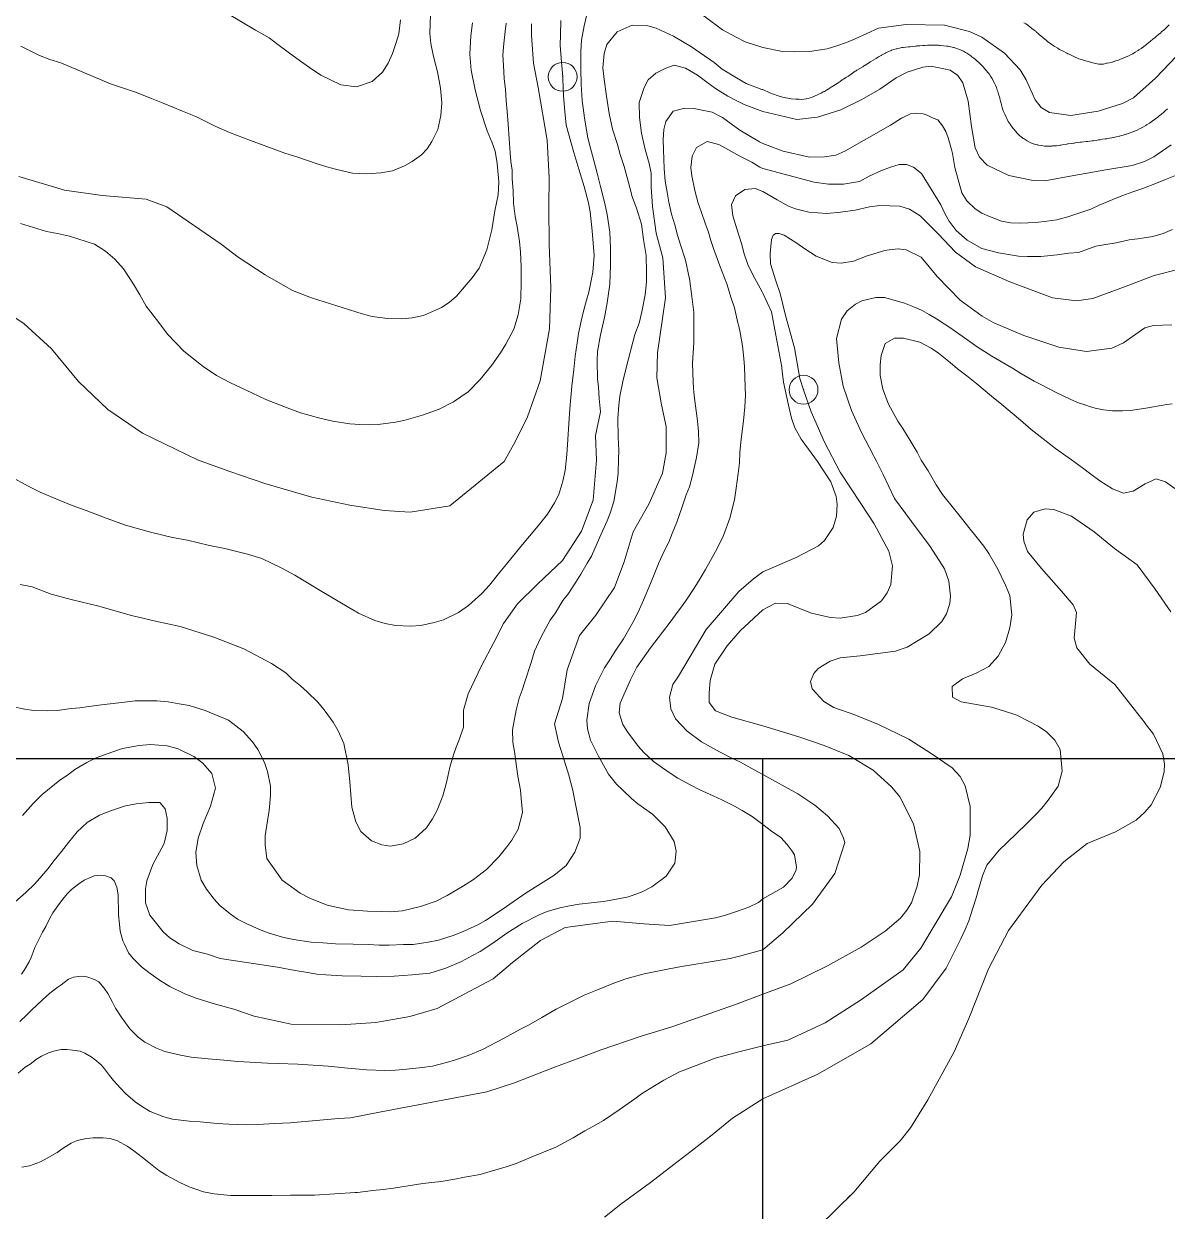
# Model space of a CAD drawing. Header units: metres. Extents: x 548946 to 557077, y 1838800 to 1845419.
# Drawn here: x 553641 to 554197, y 1840780 to 1841357 of the extents above; entities that cross this region are included whole.
import ezdxf

# ---------------------------------------------------------------- set-up
doc = ezdxf.new("R2010")
doc.units = ezdxf.units.M
doc.header["$LTSCALE"] = 28
doc.header["$PDMODE"] = 32
doc.header["$PDSIZE"] = 14
for name, color, linetype, lineweight in [('1', 7, 'Continuous', 13), ('2', 7, 'Continuous', 13), ('60', 7, 'Continuous', 25)]:
    doc.layers.add(name, color=color, linetype=linetype, lineweight=lineweight)

msp = doc.modelspace()

# ---------------------------------------------------------------- linework, layer by layer
at = {"layer": '1'}
for points in [[(553913.04, 1841313.63), (553912.19, 1841319.67), (553911.74, 1841327.3), (553911.55, 1841334.95), (553911.53, 1841343.4), (553911.96, 1841348.91), (553913.28, 1841355.82), (553915.09, 1841364.21), (553916.78, 1841368.95), (553919.78, 1841374.74), (553924.16, 1841378.74), (553928.9, 1841381.73), (553933.64, 1841382.38), (553938.86, 1841381.01), (553944.31, 1841378.74), (553951.65, 1841374.74), (553957.01, 1841370.91), (553961.38, 1841367.88), (553965.74, 1841364.85), (553972.25, 1841360.1), (553980.46, 1841353.98), (553987.11, 1841350.29), (553991.51, 1841348.18), (554000, 1841345.33)], [(553859.01, 1841357.38), (553858.15, 1841351.05), (553857.71, 1841342.03), (553858.3, 1841334.29), (553860.26, 1841324.75), (553862.79, 1841314.75), (553866.1, 1841304.84), (553868.43, 1841298.99), (553869.91, 1841294.99), (553870.96, 1841288.99), (553871.81, 1841280.11), (553871.46, 1841273.83), (553869.86, 1841265.98), (553868.28, 1841256.7), (553865.95, 1841247.08), (553862.12, 1841238.21), (553858.75, 1841233.41), (553851.14, 1841224.51), (553847.57, 1841221.52), (553843.94, 1841219.04), (553835.14, 1841215.08), (553829.66, 1841214.08), (553824.52, 1841213.52), (553817.61, 1841213.67), (553810.22, 1841214.67), (553805.39, 1841215.96), (553780.66, 1841223.71), (553771.48, 1841227.37), (553758.13, 1841234.88), (553745.02, 1841243.47), (553736.74, 1841249.77), (553710.4, 1841267.99), (553700.3, 1841271.63), (553678.95, 1841273.48), (553660.69, 1841276.04), (553638.45, 1841282.73)], [(553875.28, 1841357.23), (553874.82, 1841353.14), (553874.16, 1841347.35), (553873.75, 1841341.58), (553874.04, 1841336.67), (553874.34, 1841330.33), (553874.94, 1841324.93), (553875.27, 1841319.51), (553875.73, 1841314.23), (553876.26, 1841308.17), (553876.8, 1841300.95), (553877.28, 1841294.24), (553877.62, 1841289.98), (553878.21, 1841285.76), (553878.29, 1841281.48), (553878.77, 1841275.94), (553878.94, 1841269.71), (553879.65, 1841263.29), (553880.58, 1841258.32), (553881.78, 1841251.04), (553882.34, 1841245.9), (553882.59, 1841238.9), (553882.61, 1841231.62), (553882.49, 1841223.28), (553881.14, 1841215.46), (553879.05, 1841208.47), (553875.16, 1841201.28), (553872.5, 1841197.08), (553868.35, 1841191.03), (553862.75, 1841184.04), (553856.78, 1841178.05), (553849.64, 1841173.24), (553842.75, 1841169.62), (553834.61, 1841166.77), (553825.53, 1841164.21), (553821.59, 1841163.38), (553813.14, 1841162.19), (553808.85, 1841162.11), (553804.17, 1841162.12), (553799.32, 1841162.49), (553790.98, 1841163.78), (553784.7, 1841165.3), (553775.31, 1841167.91), (553768.8, 1841170.32), (553758.47, 1841174.38), (553751.62, 1841177.53), (553741.32, 1841182.51), (553734.56, 1841186.05), (553727.97, 1841190.4), (553718.69, 1841197.83), (553710.76, 1841206.06), (553706.49, 1841211.83), (553700.41, 1841219.75), (553697.22, 1841225.12), (553694.17, 1841230.38), (553689.32, 1841237.78), (553685.16, 1841242.52), (553680.57, 1841246.43), (553675.26, 1841249.75), (553662.99, 1841253.73), (553657.25, 1841255.05), (553651.83, 1841255.88), (553639.29, 1841259.84)], [(553639.44, 1841345.95), (553648.51, 1841341.49), (553653.53, 1841339.57), (553658.79, 1841337.94), (553682.93, 1841327.72), (553690.35, 1841325.29), (553695.09, 1841323.6), (553702.97, 1841320.56), (553708.67, 1841318.33), (553717.95, 1841314.41), (553724.49, 1841311.75), (553734.25, 1841306.97), (553740.81, 1841304.05), (553751.11, 1841300.24), (553757.76, 1841297.72), (553767.67, 1841294), (553774.12, 1841292.11), (553782.91, 1841289.05), (553788.16, 1841287.42), (553792.99, 1841286.13), (553800.61, 1841284.23), (553807.4, 1841283.94), (553814.37, 1841284.45), (553820.11, 1841285.47), (553825.82, 1841287.92), (553829.62, 1841290.03), (553834.08, 1841293.25), (553836.88, 1841296.16), (553839.22, 1841299.67), (553842.08, 1841305.58), (553843.55, 1841312.37), (553844.04, 1841318.54), (553843.39, 1841325.62), (553842, 1841333.53), (553840.01, 1841340.99), (553838.67, 1841347.21), (553838.13, 1841352.09), (553838.54, 1841361.37)], [(553739.8, 1841361.83), (553753.5, 1841353.72), (553760.07, 1841350), (553764.32, 1841346.83), (553769.29, 1841343.08), (553775.36, 1841338.68), (553779.73, 1841335.65), (553785.21, 1841331.96), (553794.97, 1841327.18), (553802.62, 1841326.2), (553810.13, 1841328.85), (553815.22, 1841333.44), (553817.99, 1841337.78), (553820.08, 1841342.43), (553821.83, 1841347.83), (553823.06, 1841351.99), (553824.01, 1841358.73)], [(553901.81, 1841358.46), (553901.66, 1841351.55), (553901.57, 1841346.47), (553902.22, 1841338.21), (553902.78, 1841331.1)], [(554000, 1841345.33), (554009.62, 1841343.42), (554015.28, 1841343.2), (554022.81, 1841343.36), (554031.35, 1841344.71), (554036.1, 1841346.1), (554040.7, 1841347.75), (554044.95, 1841349.63), (554056.3, 1841354.71), (554069.79, 1841356.6), (554088.32, 1841356.2), (554100.47, 1841353.13), (554106.55, 1841350.32), (554117.56, 1841342.65), (554125.18, 1841334.48), (554128.09, 1841329.62), (554132.35, 1841320), (554135.31, 1841316.12), (554139.47, 1841313.69), (554149.77, 1841312.25), (554162.98, 1841314.48), (554174.82, 1841318.13), (554180.25, 1841320.94), (554190.97, 1841330.46), (554201.22, 1841341.36)], [(554126.96, 1841357.33), (554127.83, 1841356.81), (554128.65, 1841356.28), (554128.87, 1841356.13), (554129.08, 1841355.98), (554129.85, 1841355.41), (554130.61, 1841354.82), (554130.82, 1841354.65), (554131.04, 1841354.49), (554131.84, 1841353.88)], [(553936.19, 1841274.2), (553934.6, 1841280.39), (553932.63, 1841287.59), (553930.7, 1841293.36), (553929.39, 1841298.16), (553927, 1841305.7), (553925.38, 1841313.32), (553924.07, 1841321.63), (553922.91, 1841329.83), (553922.29, 1841335.48), (553922.95, 1841342.45), (553924.3, 1841346.76), (553929.21, 1841352.89), (553936.53, 1841356.17), (553944.23, 1841355.85), (553948.26, 1841354.73), (553956.62, 1841350.84), (553965.38, 1841345.69), (553969.6, 1841342.77), (553976.37, 1841338.06), (553980.36, 1841334.85), (553987.21, 1841330.54), (553991.92, 1841327.93), (553999.65, 1841325.01), (554000, 1841324.94)], [(554131.84, 1841353.88), (554132.65, 1841353.24), (554132.87, 1841353.05), (554133.09, 1841352.86), (554133.9, 1841352.13), (554134.74, 1841351.37), (554134.98, 1841351.16), (554135.23, 1841350.95), (554136.16, 1841350.21), (554137.1, 1841349.47), (554137.35, 1841349.26), (554137.6, 1841349.05), (554138.48, 1841348.29), (554139.5, 1841347.47), (554139.83, 1841347.22), (554140.19, 1841346.97), (554141.7, 1841345.97), (554143.37, 1841344.96), (554143.83, 1841344.69), (554144.29, 1841344.43), (554145.97, 1841343.54), (554147.81, 1841342.63), (554148.37, 1841342.35), (554148.96, 1841342.07), (554151.3, 1841340.95), (554153.68, 1841339.9), (554154.3, 1841339.66), (554154.9, 1841339.44), (554156.92, 1841338.83), (554158.81, 1841338.35), (554159.33, 1841338.21), (554159.85, 1841338.08), (554161.71, 1841337.6), (554163.43, 1841337.26), (554163.86, 1841337.22), (554164.27, 1841337.2), (554165.58, 1841337.33), (554166.75, 1841337.59), (554167.08, 1841337.66), (554167.4, 1841337.72), (554168.57, 1841337.95), (554169.75, 1841338.2), (554170.08, 1841338.29), (554170.41, 1841338.39), (554171.63, 1841338.79), (554172.86, 1841339.24), (554173.2, 1841339.37), (554173.55, 1841339.49), (554174.79, 1841339.95), (554176.03, 1841340.45), (554176.37, 1841340.59), (554176.71, 1841340.74), (554177.95, 1841341.32), (554179.17, 1841341.95), (554179.51, 1841342.13), (554179.84, 1841342.32), (554181.01, 1841343.02), (554182.17, 1841343.75), (554182.49, 1841343.96), (554182.8, 1841344.17), (554183.93, 1841344.94), (554185.04, 1841345.73), (554185.35, 1841345.96), (554185.66, 1841346.19), (554186.75, 1841347.04), (554187.85, 1841347.92), (554188.15, 1841348.16), (554188.46, 1841348.41), (554189.58, 1841349.32), (554190.69, 1841350.24), (554191, 1841350.49), (554191.3, 1841350.74), (554192.38, 1841351.63), (554193.44, 1841352.53), (554193.73, 1841352.78), (554194.02, 1841353.04), (554195.06, 1841353.98), (554196.07, 1841354.92), (554196.35, 1841355.17), (554196.62, 1841355.43), (554197.59, 1841356.32)], [(554000, 1841324.94), (554003.47, 1841323.3), (554006.99, 1841321.96), (554009.56, 1841321.16), (554013.83, 1841320.44), (554016.12, 1841320.17), (554017.75, 1841320.17), (554018.95, 1841320.14), (554020.05, 1841320.28), (554021.1, 1841320.44), (554021.43, 1841320.5), (554022.58, 1841320.78), (554023.71, 1841321.13), (554024.03, 1841321.24), (554024.35, 1841321.36), (554025.52, 1841321.85), (554026.68, 1841322.38), (554026.99, 1841322.53), (554027.3, 1841322.68), (554028.4, 1841323.21), (554029.44, 1841323.74), (554029.72, 1841323.9), (554030, 1841324.05), (554030.96, 1841324.62), (554031.88, 1841325.18), (554032.13, 1841325.33), (554032.38, 1841325.48), (554033.26, 1841326.01), (554034.11, 1841326.52), (554034.34, 1841326.67), (554034.57, 1841326.81), (554035.38, 1841327.33), (554036.22, 1841327.88), (554036.46, 1841328.04), (554036.71, 1841328.21), (554037.63, 1841328.87), (554038.64, 1841329.56), (554038.94, 1841329.76), (554039.24, 1841329.96), (554040.4, 1841330.7), (554041.63, 1841331.48), (554041.97, 1841331.71), (554042.32, 1841331.95), (554043.62, 1841332.86), (554044.96, 1841333.79), (554045.35, 1841334.04), (554045.74, 1841334.29), (554047.18, 1841335.15), (554048.61, 1841335.99), (554048.99, 1841336.23), (554049.37, 1841336.46), (554050.66, 1841337.31), (554051.88, 1841338.12), (554052.21, 1841338.33), (554052.53, 1841338.53), (554053.69, 1841339.22), (554054.78, 1841339.85), (554055.07, 1841340.02), (554055.36, 1841340.19), (554056.32, 1841340.78), (554057.25, 1841341.34), (554057.5, 1841341.49), (554057.76, 1841341.64), (554058.7, 1841342.16), (554059.65, 1841342.65), (554059.91, 1841342.79), (554060.17, 1841342.91), (554061.13, 1841343.36), (554062.11, 1841343.77), (554062.4, 1841343.88), (554062.68, 1841343.98), (554063.76, 1841344.33), (554064.86, 1841344.65), (554065.16, 1841344.73), (554065.46, 1841344.8), (554066.55, 1841345.06), (554067.68, 1841345.27), (554068.01, 1841345.32), (554068.34, 1841345.37), (554069.6, 1841345.51), (554070.89, 1841345.63), (554071.25, 1841345.67), (554071.6, 1841345.71), (554072.89, 1841345.88), (554074.2, 1841346.03), (554074.57, 1841346.07), (554074.95, 1841346.1), (554076.38, 1841346.19), (554077.84, 1841346.27), (554078.24, 1841346.29), (554078.65, 1841346.32), (554080.13, 1841346.43), (554081.62, 1841346.51), (554082.04, 1841346.52), (554082.46, 1841346.53), (554083.98, 1841346.5), (554085.5, 1841346.41), (554085.92, 1841346.38), (554086.34, 1841346.35), (554087.84, 1841346.22), (554089.3, 1841346.05)], [(554089.3, 1841346.05), (554089.69, 1841346), (554090.08, 1841345.94), (554091.45, 1841345.68), (554092.76, 1841345.37), (554093.11, 1841345.27), (554093.46, 1841345.17), (554094.69, 1841344.76), (554095.85, 1841344.3), (554096.16, 1841344.17), (554096.47, 1841344.04), (554097.53, 1841343.54), (554098.57, 1841342.98), (554098.85, 1841342.82), (554099.14, 1841342.64), (554100.17, 1841341.97), (554101.18, 1841341.25), (554101.45, 1841341.05), (554101.72, 1841340.84), (554102.66, 1841340.09), (554103.58, 1841339.3), (554103.84, 1841339.08), (554104.1, 1841338.85), (554105.05, 1841338.02), (554106.12, 1841337), (554106.45, 1841336.66), (554106.8, 1841336.3), (554108.18, 1841334.78), (554109.49, 1841333.25), (554109.78, 1841332.87), (554110.05, 1841332.52), (554110.77, 1841331.45), (554111.32, 1841330.49), (554111.48, 1841330.21), (554111.64, 1841329.92), (554112.24, 1841328.86), (554112.81, 1841327.73), (554112.96, 1841327.41), (554113.1, 1841327.09), (554113.57, 1841325.88), (554114.01, 1841324.64), (554114.13, 1841324.29), (554114.25, 1841323.93), (554114.68, 1841322.63), (554115.09, 1841321.32), (554115.19, 1841320.97), (554115.29, 1841320.61), (554115.63, 1841319.35), (554115.95, 1841318.12), (554116.03, 1841317.79), (554116.12, 1841317.45), (554116.42, 1841316.27), (554116.79, 1841315.05), (554116.91, 1841314.69), (554117.05, 1841314.33), (554117.63, 1841312.95), (554118.29, 1841311.55), (554118.48, 1841311.17), (554118.67, 1841310.8), (554119.38, 1841309.47), (554120.21, 1841308.12), (554120.48, 1841307.72), (554120.76, 1841307.32), (554121.91, 1841305.8), (554123.16, 1841304.33), (554123.5, 1841303.96), (554123.83, 1841303.61), (554125.03, 1841302.48), (554126.28, 1841301.48), (554126.65, 1841301.21), (554127.02, 1841300.94), (554128.47, 1841300.01), (554129.93, 1841299.2), (554130.32, 1841299.02), (554130.7, 1841298.85), (554132.04, 1841298.39), (554133.36, 1841298.07), (554133.74, 1841297.99), (554134.12, 1841297.91), (554135.53, 1841297.66), (554136.97, 1841297.49), (554137.36, 1841297.46), (554137.75, 1841297.44), (554139.15, 1841297.43), (554140.54, 1841297.48), (554140.93, 1841297.5), (554141.32, 1841297.53), (554142.76, 1841297.64), (554144.19, 1841297.79), (554144.58, 1841297.85), (554144.97, 1841297.9), (554146.37, 1841298.16), (554147.75, 1841298.42), (554148.13, 1841298.48), (554148.5, 1841298.54), (554149.85, 1841298.73), (554151.16, 1841298.9), (554151.51, 1841298.95), (554151.86, 1841299), (554153.11, 1841299.17), (554154.31, 1841299.34)], [(554000, 1841314.22), (553996.13, 1841315.65), (553990.96, 1841317.68), (553987.11, 1841319.6), (553982.97, 1841321.75), (553976.98, 1841325.38), (553973.44, 1841327.98), (553968.34, 1841331.84), (553962.49, 1841335.36), (553957.01, 1841336.7), (553952.87, 1841335.34), (553948.07, 1841332.86), (553944.27, 1841329.58), (553942.32, 1841325.98), (553940, 1841318.7), (553940.16, 1841311.31), (553941.13, 1841303.74), (553942.92, 1841295.75), (553944.83, 1841289.06), (553945.73, 1841284.35), (553945.74, 1841277.65), (553946.36, 1841268.07), (553948.14, 1841255.23), (553948.83, 1841252.67)], [(554198.51, 1841298.06), (554190.08, 1841292.17), (554185.53, 1841289.9), (554179.5, 1841287.98), (554166.84, 1841285.87), (554151.3, 1841283.19), (554137.19, 1841280.64), (554131.38, 1841280.69), (554119.69, 1841283.12), (554109.12, 1841288.16), (554105.31, 1841292.08), (554103.25, 1841296.58), (554101.55, 1841306.9), (554099.9, 1841319.26), (554097.35, 1841328.13), (554094.86, 1841331.74), (554091.15, 1841334.34), (554081.85, 1841336.24), (554077.79, 1841335.83), (554070.15, 1841333.35), (554064.91, 1841330.63), (554056.93, 1841325.18), (554048.18, 1841320.05), (554037.92, 1841315.14), (554026.61, 1841311.51), (554016.57, 1841310.44), (554000, 1841314.22)], [(553902.78, 1841331.1), (553902.87, 1841329.96), (553903.23, 1841321.94), (553903.82, 1841314.2), (553904.41, 1841307.63), (553906.75, 1841299.44), (553908.23, 1841294.27), (553910.68, 1841286.21), (553913.29, 1841277.79), (553915.34, 1841269.82), (553916.08, 1841265.48), (553917.1, 1841256.23), (553918.14, 1841244.38), (553917.48, 1841236.24), (553915.56, 1841226.53), (553914.3, 1841222.62), (553912.75, 1841216.6), (553911.77, 1841212.46), (553910.48, 1841206.47), (553909.82, 1841201.84), (553908.85, 1841195.36), (553908.13, 1841188.91), (553907.2, 1841180.75), (553906.19, 1841169.84), (553905.7, 1841162.5), (553905.12, 1841152.42), (553904.74, 1841147.57), (553903.91, 1841139.81), (553902.9, 1841134.75), (553900.9, 1841128.16), (553898.87, 1841124.16), (553895.44, 1841118.71), (553890.86, 1841113.01), (553882.49, 1841102.85), (553875.48, 1841094.41), (553872.28, 1841090.41), (553867.25, 1841084.14), (553863.54, 1841080.09), (553857.02, 1841074.3), (553852.19, 1841070.9), (553844.79, 1841067.23), (553840.25, 1841065.95), (553833.77, 1841064.58), (553828.86, 1841064.3), (553821.55, 1841064.54), (553816.5, 1841065.54), (553811.53, 1841066.95), (553803.6, 1841070.49), (553798.03, 1841073.78), (553785.65, 1841081.13), (553772.55, 1841089.05), (553766.33, 1841092.4), (553756.57, 1841097.18), (553749.58, 1841099.27), (553738.62, 1841101.96), (553731.16, 1841103.48), (553720.35, 1841106.06), (553713.18, 1841107.36), (553703.16, 1841109.76), (553696.6, 1841111.51), (553690.29, 1841113.29), (553680.81, 1841116.67), (553671.17, 1841120.42), (553664.4, 1841122.79), (553658.12, 1841125.48), (553648.85, 1841129.4), (553642.94, 1841132.26), (553634.78, 1841136.7)], [(553836.53, 1840966.31), (553839.56, 1840970.67), (553841.71, 1840974.81), (553844.45, 1840981.74), (553846.4, 1840988.85), (553847.98, 1840995.79), (553849.67, 1841001.7), (553851.07, 1841005.49), (553852.7, 1841009.57), (553854.57, 1841015.11), (553854.63, 1841023.39), (553856.88, 1841031.34), (553863.31, 1841044.92), (553869.26, 1841056.33), (553874.06, 1841065.49), (553880.75, 1841075.05), (553890.77, 1841084.8), (553902.72, 1841096.17), (553911.89, 1841110.4), (553917.62, 1841125.49), (553919.16, 1841144.87), (553918.81, 1841156.79), (553921.18, 1841168.37), (553920.47, 1841174.79), (553920.25, 1841180.36), (553919.68, 1841184.33), (553919.49, 1841193.15), (553919.78, 1841197.61), (553921.1, 1841205.69), (553923.17, 1841214.11), (553924.46, 1841221.27), (553925.67, 1841230.38), (553926.08, 1841239.66), (553925.97, 1841247.71), (553925.75, 1841255.62), (553924.42, 1841264.19), (553923.31, 1841269.53), (553921.09, 1841277.87), (553919.47, 1841284.32), (553917.22, 1841292.92), (553915.85, 1841298.23), (553914.89, 1841302.28), (553913.38, 1841311.22), (553913.04, 1841313.63)], [(554154.31, 1841299.34), (554154.64, 1841299.38), (554154.97, 1841299.41), (554156.14, 1841299.53), (554157.28, 1841299.64), (554157.6, 1841299.67), (554157.91, 1841299.7), (554159.04, 1841299.82), (554160.18, 1841299.96), (554160.5, 1841300), (554160.82, 1841300.05), (554162.02, 1841300.24), (554163.26, 1841300.44), (554163.6, 1841300.5), (554163.95, 1841300.55), (554165.22, 1841300.74), (554166.51, 1841300.93), (554166.86, 1841300.99), (554167.21, 1841301.05), (554168.48, 1841301.29), (554169.76, 1841301.54), (554170.13, 1841301.61), (554170.49, 1841301.69), (554171.85, 1841301.95), (554173.21, 1841302.24), (554173.57, 1841302.33), (554173.94, 1841302.42), (554175.22, 1841302.77), (554176.5, 1841303.17), (554176.87, 1841303.29), (554177.24, 1841303.4), (554178.59, 1841303.86), (554179.95, 1841304.36), (554180.31, 1841304.5), (554180.67, 1841304.65), (554181.93, 1841305.23), (554183.16, 1841305.84), (554183.5, 1841306.01), (554183.84, 1841306.19), (554185.07, 1841306.84), (554186.27, 1841307.52), (554186.59, 1841307.72), (554186.92, 1841307.91), (554188.05, 1841308.65), (554189.17, 1841309.43), (554189.48, 1841309.65), (554189.8, 1841309.87), (554190.94, 1841310.71), (554192.09, 1841311.58), (554192.41, 1841311.83), (554192.72, 1841312.08), (554193.86, 1841313.02), (554194.99, 1841313.99), (554195.31, 1841314.26), (554195.62, 1841314.53), (554196.77, 1841315.51)], [(554000, 1841286.63), (553998.62, 1841287.18), (553994.71, 1841289.61), (553988.91, 1841292.62), (553978.67, 1841298.25), (553973.05, 1841299.71), (553967.9, 1841296.81), (553965.64, 1841292.53), (553965.07, 1841287.13), (553965.52, 1841283.02), (553967.08, 1841275.91), (553968.68, 1841269.71), (553970.16, 1841265.71), (553972.26, 1841259.57), (553973.6, 1841255.69), (553974.83, 1841251.66), (553976.05, 1841247.63), (553979.18, 1841239.26), (553982.49, 1841230.52), (553984.68, 1841223.61), (553986.24, 1841218.84), (553987.95, 1841211.62), (553988.36, 1841209.97)], [(554000, 1841286.63), (554025.01, 1841279.85), (554031.91, 1841278.98), (554039.24, 1841278.98), (554047, 1841280.28), (554051.74, 1841282.87), (554057.34, 1841285.47), (554062.08, 1841287.2), (554066.4, 1841288.49), (554069.84, 1841288.49), (554073.29, 1841287.2), (554077.17, 1841284.17), (554086.5, 1841268.93), (554088.53, 1841264.74), (554090.65, 1841260.98), (554093.99, 1841256.51), (554099.37, 1841251.69), (554106.49, 1841247.78), (554114.56, 1841245.67), (554124.28, 1841244.04), (554128.72, 1841243.81), (554135.13, 1841243.81), (554143.16, 1841244.55), (554148.76, 1841245.45), (554153.57, 1841245.7), (554161.94, 1841248.79), (554166.7, 1841249.6), (554171.75, 1841250.52), (554178.18, 1841251.89), (554182.41, 1841252.43), (554189.6, 1841253.47), (554194.58, 1841254.95), (554199.21, 1841256.97)], [(554000, 1841225.94), (553999.7, 1841226.57), (553995.14, 1841234.91), (553992.77, 1841239.85), (553990.84, 1841245.62), (553989.87, 1841249.68), (553987.48, 1841257.21), (553985.49, 1841263.5), (553984.86, 1841269.15), (553986.75, 1841273.26), (553991.35, 1841276.37), (553996.38, 1841276.79), (554000, 1841275.38)], [(553881.62, 1841029.28), (553883.13, 1841033.21), (553884.39, 1841037.12), (553887.52, 1841046.57), (553889.12, 1841052.08), (553892.15, 1841058.79), (553894.76, 1841063.5), (553896.7, 1841067.09), (553899.3, 1841070.63), (553902.93, 1841076.62), (553905.54, 1841080.16), (553909.22, 1841085.64), (553911.54, 1841089.41), (553914.72, 1841094.83), (553916.8, 1841098.31), (553920.64, 1841107.18), (553924.41, 1841115.4), (553925.82, 1841119.2), (553927.68, 1841124.74), (553929.34, 1841134.41), (553929.78, 1841138.75), (553929.98, 1841145.15), (553930.01, 1841149.57), (553929.82, 1841156.06), (553929.6, 1841165.14), (553930.06, 1841171.56), (553930.61, 1841176.04), (553932.05, 1841183.09), (553933.85, 1841190.31), (553937.86, 1841205.84), (553939.98, 1841211.41), (553941.33, 1841216.89), (553942.88, 1841225.25), (553943.49, 1841231.56), (553943.49, 1841236.24), (553943.38, 1841244.3), (553942.13, 1841252.09), (553941.06, 1841259.52), (553938.64, 1841267.31), (553936.42, 1841273.31), (553936.19, 1841274.19)], [(554000, 1841275.38), (554006.97, 1841271.4), (554012.52, 1841268.24), (554015.88, 1841266.96), (554022.37, 1841265.42), (554031.23, 1841264.67), (554037.74, 1841265.31), (554044.9, 1841266.27), (554051.84, 1841267.87), (554056.89, 1841268.65), (554066.71, 1841268.25), (554071.32, 1841266.75), (554076.47, 1841263.56), (554085.26, 1841254.76), (554093.77, 1841245.93), (554103.49, 1841238.81), (554120.05, 1841231.47), (554140.87, 1841223.66), (554152.46, 1841222.24), (554160.44, 1841223.45), (554175.9, 1841229.11), (554190.29, 1841234.56), (554203.07, 1841237.88)], [(554019.87, 1841179.09), (554018.04, 1841184.49), (554015.4, 1841199.43), (554011.1, 1841215.19), (554008.49, 1841225.77), (554006.35, 1841231.97), (554003.79, 1841240.31), (554003.58, 1841245.22), (554004.22, 1841252.06), (554005.07, 1841254.2), (554006.35, 1841255.05), (554008.06, 1841255.05), (554010.41, 1841254.2), (554016.6, 1841250.35), (554020.45, 1841247.57), (554026, 1841243.94), (554033.69, 1841240.95), (554038.17, 1841240.52), (554044.15, 1841241.59), (554050.77, 1841244.15), (554059.31, 1841246.72), (554061.47, 1841246.98), (554065.87, 1841247.57), (554069.81, 1841247.08), (554076.99, 1841243.55), (554084.8, 1841234.08), (554096.02, 1841222.55), (554106.62, 1841214.76), (554112.33, 1841211.53), (554126.96, 1841205.45), (554143.96, 1841199.78), (554157.44, 1841197.7), (554169.76, 1841199.25), (554175.36, 1841201.81), (554185.81, 1841209.08), (554189.93, 1841210.29), (554198.88, 1841210.67)], [(553948.83, 1841252.66), (553951.42, 1841243.09), (553952.7, 1841223.67), (553951.35, 1841213.65), (553948.79, 1841196.98), (553948.56, 1841184.79), (553950.88, 1841171.83), (553953.13, 1841161.16), (553953.13, 1841148.47), (553951.23, 1841138.57), (553944.77, 1841123.75), (553936.96, 1841110.02), (553932.59, 1841095.43), (553927.98, 1841082.94), (553918.89, 1841069.6), (553911, 1841059.73), (553904.93, 1841043.02), (553902.72, 1841029.09), (553898.74, 1841016.73), (553900.75, 1841007.84), (553903.54, 1840999.05), (553905.76, 1840991.88), (553907.76, 1840984.42), (553909.23, 1840976.91), (553910.06, 1840972.97), (553911.31, 1840966.35), (553911.22, 1840961.27), (553908.73, 1840954.36), (553904.49, 1840947.91), (553898.52, 1840943.09), (553891.95, 1840938.99), (553885.01, 1840934.71), (553878.72, 1840930.38), (553873.89, 1840926.98), (553865.29, 1840921.22), (553861.5, 1840919.11), (553854.81, 1840916.04), (553849.96, 1840914.07), (553842.42, 1840911.68), (553837.45, 1840910.74), (553830.17, 1840909.55), (553825.48, 1840909.56), (553818.49, 1840909.31), (553813.55, 1840909.28), (553808.58, 1840909.52), (553801.01, 1840909.72), (553792.28, 1840909.93), (553786.25, 1840910.31), (553780.49, 1840910.71), (553771.89, 1840911.98), (553766.56, 1840913.21), (553759.56, 1840915.3), (553755.37, 1840916.79), (553748.92, 1840919.85), (553744.66, 1840921.85), (553741.13, 1840924.46), (553736.13, 1840928.46), (553733.31, 1840931.66), (553729.66, 1840936.46), (553727.1, 1840940.86), (553724.88, 1840948.03), (553724.45, 1840954.22), (553725.63, 1840961.25), (553728.09, 1840968.41), (553731.58, 1840976.86), (553734.02, 1840985.45), (553732.31, 1840992.67), (553727.86, 1840997.65), (553723.47, 1841000.93), (553715.91, 1841004.65), (553710.54, 1841006.14), (553702.41, 1841006.81), (553696.87, 1841006.33), (553688.84, 1841004.79), (553683.7, 1841003.06), (553676.07, 1841000.27), (553671.5, 1840998.07), (553665.65, 1840994.57), (553662.05, 1840991.83)], [(554000, 1841225.94), (554004.32, 1841217), (554006.46, 1841205.67), (554009.24, 1841190.07), (554009.31, 1841189.44)], [(554055.29, 1841144.38), (554054.2, 1841146.52), (554053.91, 1841147.08), (554047.98, 1841158.3), (554043.1, 1841168.94), (554039.07, 1841180.75), (554036.98, 1841192.2), (554035.84, 1841203.97), (554038.35, 1841213.4), (554041.12, 1841217.39), (554045.14, 1841220.64), (554048.26, 1841222.22), (554054.93, 1841223.89), (554059.2, 1841223.9), (554067.82, 1841221.45), (554068.37, 1841221.28), (554068.93, 1841221.09), (554073.02, 1841219.54), (554075.69, 1841218.36), (554077.44, 1841217.51), (554080.88, 1841215.69), (554084.45, 1841213.56), (554091.37, 1841208.93), (554100.81, 1841202.34), (554104.32, 1841199.99), (554111.42, 1841195.4), (554121.16, 1841189.7), (554121.48, 1841189.49), (554124.94, 1841187.31), (554132.02, 1841183.24), (554135.44, 1841181.41), (554142.34, 1841177.9), (554149.75, 1841174.38), (554153.54, 1841172.8), (554157.08, 1841171.52), (554158.87, 1841170.95), (554161.59, 1841170.21), (554165.72, 1841169.37), (554170.02, 1841168.88), (554172.91, 1841168.77), (554174.85, 1841168.78), (554178.77, 1841169.03), (554188.35, 1841170.44), (554189, 1841170.56), (554196.45, 1841171.93), (554198.94, 1841172.19)], [(553988.36, 1841209.97), (553989.12, 1841206.93), (553990.22, 1841200.42), (553990.9, 1841194.26), (553991.21, 1841190.26), (553991.52, 1841180.41), (553991.71, 1841176.27), (553991.28, 1841170.76), (553990.59, 1841164.05), (553989.49, 1841155.08), (553988.89, 1841148.77), (553988.68, 1841143.55), (553988.08, 1841138.41), (553987.04, 1841131.27), (553986.24, 1841125.59), (553983.97, 1841116.63), (553981, 1841108.24), (553977.79, 1841101.9), (553972.27, 1841091.8), (553970.07, 1841088.18), (553967.75, 1841084.41), (553963.98, 1841078.53), (553961.41, 1841074.74), (553957.66, 1841069.77), (553955.06, 1841066.24), (553951.31, 1841061.27), (553945.51, 1841053.74), (553941.57, 1841048.23), (553938.88, 1841044.3), (553935.79, 1841038.1), (553933.79, 1841033.85), (553930.78, 1841026.89), (553930.26, 1841022.15), (553932.06, 1841016.49), (553934.28, 1841012.84), (553939.47, 1841005.86), (553942.15, 1841002.78), (553946.91, 1840998.49), (553954.53, 1840993.09), (553958.73, 1840990.43), (553965.09, 1840986.97), (553969.37, 1840984.71), (553975.93, 1840981.79), (553980.19, 1840979.79), (553986.24, 1840976.81), (553989.97, 1840974.75), (553994.85, 1840971.78), (554000, 1840967.87)], [(554009.31, 1841189.44), (554010.09, 1841182.8), (554012.6, 1841171.58), (554013.99, 1841165.28), (554015.59, 1841160.58), (554018.68, 1841155.02), (554019.21, 1841154.4), (554026.68, 1841144.18), (554033.17, 1841134.31), (554035.7, 1841127.14), (554036.24, 1841123.37), (554035.94, 1841117.69), (554034.21, 1841112.23), (554029.97, 1841105.87), (554027.18, 1841103.33), (554016.19, 1841097.53), (554000, 1841090.57)], [(554000, 1841072.22), (554006.27, 1841075.38), (554011.94, 1841075.16), (554023.75, 1841070.61), (554033.03, 1841068.36), (554037.69, 1841068.16), (554045.95, 1841069.44), (554049.92, 1841070.93), (554057.73, 1841076.51), (554060.55, 1841080.36), (554062.28, 1841084.5), (554063.1, 1841093.46), (554061.37, 1841100.69), (554054.15, 1841113.98), (554047.65, 1841123.8), (554037.57, 1841139.07), (554029.99, 1841153.61), (554023.53, 1841168.28), (554019.87, 1841179.09)], [(554000, 1840860.33), (554012.22, 1840863.05), (554030.36, 1840871.49), (554048.09, 1840882.89), (554068.34, 1840897.25), (554076.78, 1840907.81), (554091.73, 1840932.7), (554095.94, 1840943.22), (554099.71, 1840956.14), (554100.81, 1840962.73), (554100.81, 1840976.55), (554098.4, 1840986.68), (554096.02, 1840991.12), (554092.02, 1840995.45), (554081.96, 1841002.39), (554071.08, 1841009.31), (554056.33, 1841016.52), (554044.71, 1841021.22), (554034.62, 1841024.74), (554029.77, 1841027.55), (554024.11, 1841033.84), (554023.26, 1841037.39), (554024.78, 1841041.31), (554026.96, 1841043.64), (554032.73, 1841047.24), (554037.65, 1841048.85), (554047.39, 1841049.86), (554064.53, 1841052.03), (554070.28, 1841054.1), (554080.83, 1841060.52), (554087.02, 1841066.54), (554089.27, 1841070.14), (554090.91, 1841075.23), (554091.3, 1841078.84), (554090.54, 1841086.08), (554088.33, 1841092.07), (554081.43, 1841102.88), (554072.25, 1841115.12), (554064.04, 1841126.32), (554058.59, 1841137.89), (554055.29, 1841144.38)], [(554185.87, 1841017.07), (554180.56, 1841023.93), (554171.13, 1841035.85), (554159.07, 1841045.78), (554152.7, 1841053.69), (554151.42, 1841058.32), (554152.47, 1841070.83), (554150.94, 1841074.57), (554145.19, 1841081.28), (554135.57, 1841092.32), (554128.75, 1841100.55), (554126.86, 1841105.46), (554126.66, 1841109), (554128.61, 1841115.94), (554131.85, 1841119.69), (554137.36, 1841121.28), (554141.58, 1841120.83), (554150.01, 1841117.7), (554161.1, 1841110.09), (554170.98, 1841101.92), (554181.98, 1841094.04), (554190.81, 1841082.18), (554198.43, 1841071.19)], [(554000, 1840992.11), (553995.88, 1840994.39), (553989.23, 1840998.08), (553984.97, 1841000.08), (553979.04, 1841003.2), (553970.31, 1841008.09), (553963.23, 1841013.29), (553957.64, 1841019.18), (553955.28, 1841024.12), (553954.65, 1841029.78), (553956.31, 1841035.94), (553959, 1841039.88), (553972.52, 1841062.66), (553988.34, 1841081.14), (553995.5, 1841087.17), (554000, 1841090.57)], [(553639.1, 1841084.5), (553644.95, 1841083.33), (553654.2, 1841079.8), (553664.48, 1841077.1), (553676.63, 1841074.04), (553693.18, 1841069.36), (553704.94, 1841066.62), (553716.86, 1841064.07), (553733.29, 1841058.84), (553747.84, 1841053.23), (553761.2, 1841046.15), (553768.16, 1841041.49), (553771.36, 1841038.46), (553775.35, 1841035.26), (553778.66, 1841032.37), (553783.77, 1841027.34), (553786.91, 1841023.66), (553791.21, 1841017.63), (553793.63, 1841013.34), (553796.4, 1841007.15), (553798.44, 1840996.84), (553799.35, 1840988.61), (553799.77, 1840982.42), (553800.31, 1840976.36), (553802.27, 1840969.17), (553804.61, 1840964.48), (553809.91, 1840959.99), (553814.82, 1840957.93), (553819.05, 1840957.36), (553825.3, 1840958.44), (553831.1, 1840961.29), (553836.53, 1840966.31)], [(554000, 1841072.22), (553989.09, 1841061.91), (553982.69, 1841054.74), (553976.66, 1841045.7), (553974.4, 1841037.78), (553974.02, 1841031.75), (553974.02, 1841027.22), (553977.04, 1841023.08), (553984.95, 1841020.06), (554000.02, 1841015.73)], [(553634.96, 1841025.26), (553641.35, 1841023.88), (553645.72, 1841023.19), (553652.48, 1841023.16), (553657.02, 1841023.27), (553663.82, 1841024.15), (553668.07, 1841024.49), (553672.42, 1841025.22), (553678.7, 1841026.05), (553682.81, 1841026.5), (553689.75, 1841027.26), (553695, 1841027.97), (553705.54, 1841027.96), (553711.05, 1841027.53), (553716.36, 1841026.55), (553721.27, 1841025.66), (553728.95, 1841023.26), (553740.39, 1841018.53), (553747.49, 1841013.07), (553751.94, 1841008.1), (553754.57, 1841004.36), (553757.87, 1840997.96), (553759.27, 1840993.56), (553760.69, 1840986.57), (553760.8, 1840982.03), (553760.05, 1840974.66), (553759.3, 1840969.64), (553758.15, 1840962.36), (553758.12, 1840957.93), (553758.97, 1840951.39), (553766.5, 1840940.91), (553775.14, 1840934.44), (553779.82, 1840932.1), (553788.27, 1840928.61), (553798.66, 1840926.37), (553807.97, 1840925.7), (553814.88, 1840925.56), (553819.3, 1840925.52), (553824.98, 1840925.89), (553833.72, 1840928.02), (553841.24, 1840930.67), (553846.66, 1840933.35), (553854.12, 1840937.68), (553859.46, 1840941.13), (553865.69, 1840945.98), (553871.78, 1840952.11), (553875.67, 1840956.96), (553878.04, 1840960.21), (553881.21, 1840965.63), (553883.19, 1840973.66), (553882.57, 1840980.48), (553882.26, 1840984.48), (553880.98, 1840991.36), (553880.33, 1840996.1), (553879.28, 1841003.27), (553878.51, 1841007.87), (553878.38, 1841013.83), (553880.18, 1841023.4), (553881.62, 1841029.28)], [(554026.95, 1840772.21), (554044.25, 1840789.31), (554057.01, 1840804.4), (554066.79, 1840814.18), (554071.77, 1840820.45), (554080.33, 1840834.13), (554093.11, 1840857.47), (554100.12, 1840873.65), (554109.75, 1840897.69), (554119.5, 1840916.39), (554135.74, 1840938.34), (554146.3, 1840949.72), (554157.67, 1840958.66), (554171.47, 1840964.26), (554181.53, 1840969.97), (554185.8, 1840973.81), (554188.75, 1840977.47), (554193.16, 1840985.87), (554195.15, 1840993.39), (554195.32, 1840997.22), (554194.47, 1841002.28), (554190.02, 1841011.73), (554185.92, 1841017.01)], [(554000, 1840885.39), (554013.63, 1840890.47), (554031.57, 1840899.23), (554047.8, 1840908.21), (554059.55, 1840916.12), (554066.93, 1840922.4), (554070.13, 1840926.18), (554072.26, 1840929.81), (554075.11, 1840937.84), (554076.17, 1840943.46), (554076.38, 1840954.78), (554073.33, 1840968.26), (554066.62, 1840981.33), (554062.79, 1840986.09), (554053.66, 1840994.29), (554041.91, 1841001.4), (554029.84, 1841006.2), (554017.56, 1841010.4), (554000.02, 1841015.73)], [(554041.03, 1840786.13), (554044.25, 1840789.31), (554057.01, 1840804.4), (554066.79, 1840814.18), (554071.77, 1840820.45), (554080.33, 1840834.13), (554093.11, 1840857.47), (554100.12, 1840873.65), (554109.75, 1840897.69), (554119.5, 1840916.39), (554135.74, 1840938.34), (554146.3, 1840949.72), (554157.67, 1840958.66), (554171.47, 1840964.26), (554181.53, 1840969.97), (554185.8, 1840973.81), (554188.75, 1840977.47), (554193.16, 1840985.87), (554195.15, 1840993.39), (554195.32, 1840997.22), (554194.47, 1841002.28), (554193.02, 1841005.36)], [(553662.05, 1840991.83), (553658.42, 1840989.35), (553649.82, 1840982.42), (553645.36, 1840978.03), (553640.27, 1840972.26)], [(554000, 1840992.11), (554017.14, 1840982.77), (554025.36, 1840977.21), (554031.56, 1840972.08), (554037.21, 1840965.99), (554039.35, 1840961.18), (554039.96, 1840959.1), (554035.05, 1840944.11), (554024.16, 1840929.15), (554009.85, 1840915.25), (554000, 1840907.05)], [(554000, 1840967.87), (554004.27, 1840964.59), (554008.76, 1840961.49), (554011.96, 1840958.18), (554014.31, 1840954.87), (554015.47, 1840953.06), (554016.4, 1840947.18), (554016.2, 1840945.93), (554014.28, 1840941.76), (554010.11, 1840937.48), (554000, 1840931.76)], [(553688.95, 1840911.35), (553687.76, 1840916.09), (553687.39, 1840919.48), (553686.89, 1840924.01), (553686.85, 1840926.96), (553686.69, 1840931.05), (553686.69, 1840933.63), (553686.09, 1840937.38), (553684.79, 1840940.48), (553683.39, 1840941.95), (553680.6, 1840942.98), (553678.28, 1840943.3), (553675.07, 1840942.95), (553673.87, 1840942.53), (553670.25, 1840940.79), (553667.67, 1840939.08), (553664.06, 1840936.29), (553662, 1840934.16), (553659.13, 1840930.78), (553657.39, 1840928.4), (553655, 1840924.98), (553653.46, 1840922.43), (553651.53, 1840918.3), (553650.02, 1840915.56), (553647.96, 1840911.7), (553646.16, 1840908.16), (553645.36, 1840905.88), (553644.5, 1840903.3), (553643.4, 1840901.08), (553641.31, 1840897.61), (553639.75, 1840895.24)], [(554000, 1840931.76), (553997.9, 1840929.97), (553993.33, 1840927.78), (553987.7, 1840925.73), (553981.42, 1840923.74), (553976.99, 1840922.6), (553968.34, 1840921.04), (553954.67, 1840918.85), (553942.26, 1840919.59), (553927.13, 1840920.9), (553904.04, 1840917.81), (553892.05, 1840911.54), (553878.43, 1840900.86), (553868.91, 1840892.93), (553841.8, 1840878.47), (553828.49, 1840874.52), (553811.9, 1840871.62), (553794.91, 1840870.61), (553770.74, 1840870.92), (553752.77, 1840874.77), (553743.01, 1840878.16), (553732.87, 1840880.96), (553724.58, 1840883.48), (553719.19, 1840885.56), (553711.82, 1840889.24), (553707.32, 1840891.99), (553701.62, 1840896.04), (553698.08, 1840898.7), (553694, 1840902.84), (553691.69, 1840905.54), (553689.58, 1840909.99), (553688.95, 1840911.35)], [(554000, 1840907.05), (553998.27, 1840906.48), (553989.31, 1840904.06), (553984.11, 1840902.84), (553972.49, 1840900.91), (553960.61, 1840898.95), (553954.5, 1840897.75), (553942.42, 1840895.25), (553933.45, 1840892.83), (553927.57, 1840890.76), (553918.85, 1840887.2), (553913.25, 1840884.89), (553904.74, 1840880.7), (553899.69, 1840878.19), (553892.72, 1840874.17), (553886.12, 1840870.32), (553881.92, 1840868.3), (553874.32, 1840864.08), (553863.86, 1840858.64), (553856.78, 1840855.65), (553850.64, 1840853.54), (553846.36, 1840852.29), (553839.53, 1840850.5), (553834.53, 1840849.82), (553826.82, 1840848.97), (553821.54, 1840848.52), (553816.23, 1840848.32), (553807.61, 1840848.67), (553798.41, 1840849.48), (553792.11, 1840850.09), (553788.79, 1840850.46), (553774.02, 1840851.41), (553764.53, 1840851.8), (553759.36, 1840851.99), (553750.72, 1840852.38), (553744.96, 1840852.7), (553736.37, 1840853.57), (553730.5, 1840853.97), (553722.2, 1840854.77), (553717.03, 1840855.83), (553709.48, 1840857.57), (553705.29, 1840859.21), (553699.62, 1840862.21), (553696.5, 1840864.54), (553692.41, 1840868.68), (553690.28, 1840871.59), (553688.25, 1840874.42), (553685.49, 1840878.7), (553683.94, 1840881.49), (553681.74, 1840885.83), (553679.94, 1840888.3), (553677.3, 1840891.45), (553675.17, 1840892.65), (553671.5, 1840893.87), (553668.88, 1840894.25), (553665.03, 1840893.73), (553662.66, 1840892.7), (553658.94, 1840890), (553657.62, 1840889), (553653.47, 1840885.96), (553649.74, 1840882.59), (553647.49, 1840880.44), (553644.2, 1840877.4), (553642.14, 1840875.26), (553638.95, 1840872.14)], [(554000, 1840885.39), (553986.78, 1840880.48), (553955.91, 1840869.65), (553940.4, 1840864.93), (553921.56, 1840858.43), (553911.08, 1840854.44), (553898.04, 1840849.65), (553879.28, 1840842.45), (553865.86, 1840837.97), (553814.6, 1840828.22), (553799.6, 1840825.32), (553793.82, 1840825.06), (553770.29, 1840822.93), (553762.87, 1840822.69), (553754.63, 1840822.07), (553748.91, 1840822.01), (553740.49, 1840822.23), (553734.81, 1840822.65), (553726.61, 1840823.38), (553721.23, 1840823.74), (553713.2, 1840824.67), (553708.86, 1840825.91), (553702.29, 1840828.43), (553698.5, 1840830.78), (553695, 1840833.07), (553690.35, 1840837.14), (553687.86, 1840839.82), (553684.4, 1840843.45), (553682.5, 1840846.01), (553680.05, 1840849.18), (553678.4, 1840851.19), (553675.44, 1840853.73), (553673.58, 1840855.05), (553670.52, 1840856.82), (553668.32, 1840857.72), (553664.45, 1840858.25), (553661.74, 1840858.52), (553659.06, 1840858.61), (553655.33, 1840857.81), (553652.85, 1840856.87), (553649.4, 1840855.35), (553647.07, 1840853.95), (553643.9, 1840851.5), (553641.59, 1840849.91), (553638.09, 1840847.04)], [(553827.6, 1840792.35), (553834.76, 1840793.4), (553839.13, 1840793.88), (553843.76, 1840794.39), (553850.38, 1840795.64), (553855.1, 1840796.55), (553862.75, 1840797.91), (553867.55, 1840799.22), (553875.23, 1840801.5), (553880.11, 1840803.21), (553887.45, 1840806.22), (553899.39, 1840811.18), (553907.88, 1840815.63), (553913.62, 1840818.99), (553917.42, 1840821.1), (553922.56, 1840824.01), (553930.3, 1840829.28), (553937.79, 1840834.53), (553941.02, 1840837.09), (553947.36, 1840840.91), (553951.87, 1840843.62), (553959.62, 1840847.73), (553971.1, 1840852.11), (553976.84, 1840854.3), (553988.46, 1840857.41), (554000, 1840860.33)], [(553639.98, 1840801.33), (553643.62, 1840802.02), (553648.95, 1840803.94), (553652.28, 1840805.74), (553657.13, 1840808.56), (553659.96, 1840810.59), (553663.88, 1840813.13), (553666.79, 1840814.4), (553671.36, 1840815.38), (553674.57, 1840815.73), (553679.45, 1840815.6), (553682.83, 1840815.31), (553686.39, 1840814.17), (553691.06, 1840811.63), (553694.26, 1840809.41), (553698.53, 1840806.15), (553701.68, 1840803.64), (553706.49, 1840799.78), (553710.39, 1840797.34), (553716.67, 1840794.02), (553721.3, 1840791.86), (553728.15, 1840789.47), (553733.33, 1840788.41), (553741.33, 1840787.67), (553746.87, 1840787.71), (553755.56, 1840787.62), (553761.47, 1840787.69), (553770.44, 1840787.73), (553776.16, 1840787.78), (553782.07, 1840787.86), (553801.99, 1840789.09), (553802.98, 1840789.12), (553810.55, 1840790.08), (553815.57, 1840790.51), (553820.57, 1840791.19), (553827.6, 1840792.35)]]:
    msp.add_lwpolyline(points, dxfattribs=at)
for p in [(553902.78, 1841331.1), (554019.87, 1841179.09)]:
    msp.add_point(p, dxfattribs=at)
at = {"layer": '2'}
for points in [[(553887.64, 1841356.88), (553887.6, 1841351.12), (553888.57, 1841337.66), (553890.93, 1841325.94), (553895.18, 1841300.33), (553896.15, 1841282.11), (553896.11, 1841268.18), (553896.23, 1841249.69), (553896.96, 1841228.8), (553896.38, 1841208.65), (553891.78, 1841183.47), (553885.63, 1841165.87), (553879.75, 1841153.76), (553874.29, 1841144.17), (553847.95, 1841122.74), (553828.57, 1841119.53), (553815.96, 1841120.42), (553799.29, 1841122.97), (553780.88, 1841126.92), (553757.94, 1841133.53), (553741.07, 1841139.41), (553725.29, 1841145.06), (553698.48, 1841157.94), (553681.7, 1841169.47), (553667.5, 1841183.05), (553654.27, 1841199.02), (553640.92, 1841211.28), (553623.83, 1841222.42)], [(553951.88, 1841291.14), (553951.77, 1841295.68), (553951.6, 1841300.73), (553951.98, 1841305.59), (553952.98, 1841309.47), (553956.47, 1841314.41), (553962.15, 1841315.94), (553966.47, 1841315.77), (553975.51, 1841313.9), (553980.48, 1841311.33), (553988.95, 1841305.24), (553998.43, 1841299.52), (554000, 1841298.75)], [(554000, 1841298.75), (554009.87, 1841295.05), (554022.79, 1841292.06), (554030.05, 1841292.17), (554035.49, 1841293.02), (554039.87, 1841295.05), (554062.09, 1841307.55), (554067.43, 1841310.97), (554071.89, 1841313.16), (554074.67, 1841313.47), (554078, 1841313.13), (554079.96, 1841312.41), (554082.93, 1841311.09), (554085.15, 1841310.16), (554087.46, 1841307.24), (554088.93, 1841304.58), (554090.09, 1841301.53), (554091.79, 1841295.73), (554092.23, 1841293.89), (554093.33, 1841287.08), (554094.67, 1841282.41), (554096.8, 1841274.77), (554099.22, 1841270.92), (554103.19, 1841266.89), (554106.47, 1841264.9), (554110.18, 1841263.2), (554116.06, 1841261.02), (554120.63, 1841260.12), (554125.35, 1841259.93), (554132.7, 1841260.39), (554138.05, 1841260.98), (554143.03, 1841261.64), (554148.27, 1841263.16), (554155.08, 1841265.32), (554159.49, 1841266.86), (554163.52, 1841268.72), (554170.16, 1841271.45), (554174.54, 1841273.22), (554179.96, 1841275.23), (554184.84, 1841276.83), (554191.37, 1841279.42), (554195.76, 1841281.2), (554200.72, 1841283.16)], [(553964.29, 1841233.56), (553962.48, 1841242.11), (553959.98, 1841249.5), (553958.55, 1841254.16), (553957.22, 1841259.21), (553955.74, 1841264.38), (553954.32, 1841270.21), (553953.52, 1841275.06), (553952.67, 1841280.43), (553952.13, 1841286.49), (553951.88, 1841291.14)], [(553710.51, 1840971.03), (553710.53, 1840964.92), (553709.01, 1840958.64), (553703.63, 1840948.42), (553700.6, 1840940.54), (553700, 1840936.57), (553699.96, 1840929.81), (553702.18, 1840923.81), (553708.66, 1840915.81), (553711.85, 1840912.78), (553716.33, 1840909.89), (553723.06, 1840906.6), (553730.14, 1840904.91), (553736.22, 1840902.85), (553764.14, 1840898.51), (553772.76, 1840896.99), (553778.73, 1840895.95), (553783.24, 1840895.15), (553787.69, 1840894.86), (553795.55, 1840894.42), (553804.8, 1840894.27), (553812.36, 1840894.07), (553820.93, 1840894.23), (553829.58, 1840894.79), (553838.2, 1840895.61), (553846, 1840898.03), (553853.57, 1840901.33), (553858.97, 1840904.27), (553862.65, 1840906.24), (553868.85, 1840910.17), (553875.6, 1840915.08), (553883.14, 1840919.81), (553891.39, 1840923.97), (553895.25, 1840925.56), (553901.42, 1840927.41), (553906.13, 1840928.32), (553910.84, 1840929.23), (553918.04, 1840930.02), (553922.66, 1840930.53), (553928.92, 1840931.61), (553934.77, 1840932.78), (553941.4, 1840935.2), (553946.08, 1840937.53), (553953.05, 1840942.72), (553957.29, 1840949.17), (553957.95, 1840954.97), (553957.04, 1840959.68), (553952.62, 1840966.74), (553946.49, 1840972.82), (553939.3, 1840977.88), (553936.27, 1840980.54), (553931.94, 1840984.49), (553929, 1840987.54), (553925.09, 1840992.32), (553920.22, 1841001.14), (553916.37, 1841008.91), (553914.87, 1841014.34), (553914.53, 1841018.59), (553915.59, 1841026.64), (553918.68, 1841035.18), (553923.17, 1841044), (553925.4, 1841047.36), (553928.26, 1841052.1), (553932.3, 1841058.01), (553937.53, 1841067.17), (553940.19, 1841072.53), (553942.05, 1841076.9), (553944.63, 1841083.03), (553947.32, 1841089.31), (553949.55, 1841095.02), (553951.95, 1841100.36), (553954.3, 1841105.04), (553956.04, 1841109.26), (553958.3, 1841114.71), (553960.85, 1841122.28), (553962.83, 1841127.96), (553964.35, 1841131.9), (553965.95, 1841137.4), (553967.84, 1841146.2), (553968.88, 1841153.33), (553968.8, 1841158.79), (553968.23, 1841163.93), (553967.3, 1841171.24), (553966.59, 1841177.66), (553966.16, 1841182.69), (553965.92, 1841192.02), (553966.5, 1841202.1), (553966.53, 1841208.87), (553966.45, 1841216.66), (553965.61, 1841224.37), (553964.39, 1841233.08), (553964.29, 1841233.56)], [(554200.24, 1841131.06), (554195.74, 1841134.41), (554191.17, 1841135.76), (554185.89, 1841133.33), (554180.01, 1841129.83), (554175.41, 1841128.9), (554170.07, 1841130.87), (554163.79, 1841134.88), (554159.44, 1841138.11), (554155.41, 1841141.08), (554150.13, 1841145.06), (554142.26, 1841150.6), (554134.79, 1841156.33), (554130.42, 1841159.83), (554125.23, 1841164.25), (554116.27, 1841171.95), (554111.27, 1841175.95), (554104.05, 1841181.99), (554099.21, 1841185.88), (554094.71, 1841189.23), (554091.09, 1841192.39), (554085.46, 1841196.89), (554081.93, 1841199.21), (554076.34, 1841202.16), (554068.43, 1841204.13), (554064.02, 1841204.08), (554059.45, 1841201.58), (554057.54, 1841195.67), (554057.04, 1841191.2), (554057.03, 1841186.07), (554058.34, 1841179.38), (554061.14, 1841172)], [(554061.14, 1841172), (554065.61, 1841163.8), (554068.14, 1841160.24), (554071.63, 1841154.36), (554075.1, 1841148.76), (554077.09, 1841144.85), (554080.37, 1841139.65), (554084.24, 1841132.96), (554087.33, 1841128.17), (554093.42, 1841120.72), (554096.58, 1841116.66), (554100.86, 1841111.43), (554103.67, 1841107.89), (554107.48, 1841103.04), (554109.85, 1841099.6), (554114.25, 1841091.97), (554117.96, 1841084.12), (554118.79, 1841082.15)], [(554118.79, 1841082.15), (554120.08, 1841079.08), (554121.11, 1841069.8), (554120.1, 1841063.42), (554118.03, 1841056.35), (554114.49, 1841049.7), (554109.92, 1841044.64), (554103.73, 1841041.39), (554097.19, 1841038.68), (554092.06, 1841034.84), (554092.33, 1841029.74), (554096.43, 1841027.49), (554104.71, 1841025.98), (554111.25, 1841024.84), (554117, 1841023.06), (554123.5, 1841020.92), (554129.22, 1841018.14), (554133.9, 1841015.66), (554137.9, 1841012.97), (554142.06, 1841008.87), (554144.55, 1841004.3), (554145.58, 1840993.73), (554143.66, 1840986.54), (554138.72, 1840979.73), (554135.59, 1840975.83), (554132.92, 1840972.83), (554128.04, 1840968.02), (554118.9, 1840959.18), (554114.9, 1840955.46), (554109.01, 1840948.12), (554106.88, 1840942.9), (554104.91, 1840936.27), (554103.78, 1840932.31), (554102.21, 1840927.15), (554100.17, 1840921.08), (554098.35, 1840916.9), (554096.28, 1840912.4), (554089.24, 1840898.08), (554077.84, 1840882.88), (554052.52, 1840861.34), (554026.78, 1840846.56), (554000, 1840834.66)], [(553636.58, 1840930.24), (553641.92, 1840934.86), (553646.04, 1840938.82), (553648.69, 1840941.85), (553652.5, 1840946.3), (553655.55, 1840950.41), (553659.1, 1840954.83), (553662.53, 1840959.11), (553666.76, 1840964.39), (553671.73, 1840968.84), (553677.7, 1840972.48), (553683.44, 1840974.68), (553690.36, 1840976.87), (553695.44, 1840977.95), (553701.61, 1840978.63), (553706.95, 1840978.57), (553709.63, 1840975.48), (553710.51, 1840971.03)], [(554000, 1840834.66), (553985.38, 1840825.21), (553975.36, 1840817.04), (553965.3, 1840809.23), (553956.87, 1840802.66), (553945.5, 1840793.99), (553930.99, 1840783.39), (553923.06, 1840777.05)]]:
    msp.add_lwpolyline(points, dxfattribs=at)
at = {"layer": '60'}
for p, q in [((549000, 1841000), (557000, 1841000)), ((554000, 1839000), (554000, 1841000))]:
    msp.add_line(p, q, dxfattribs=at)

doc.saveas('drawing.dxf')
